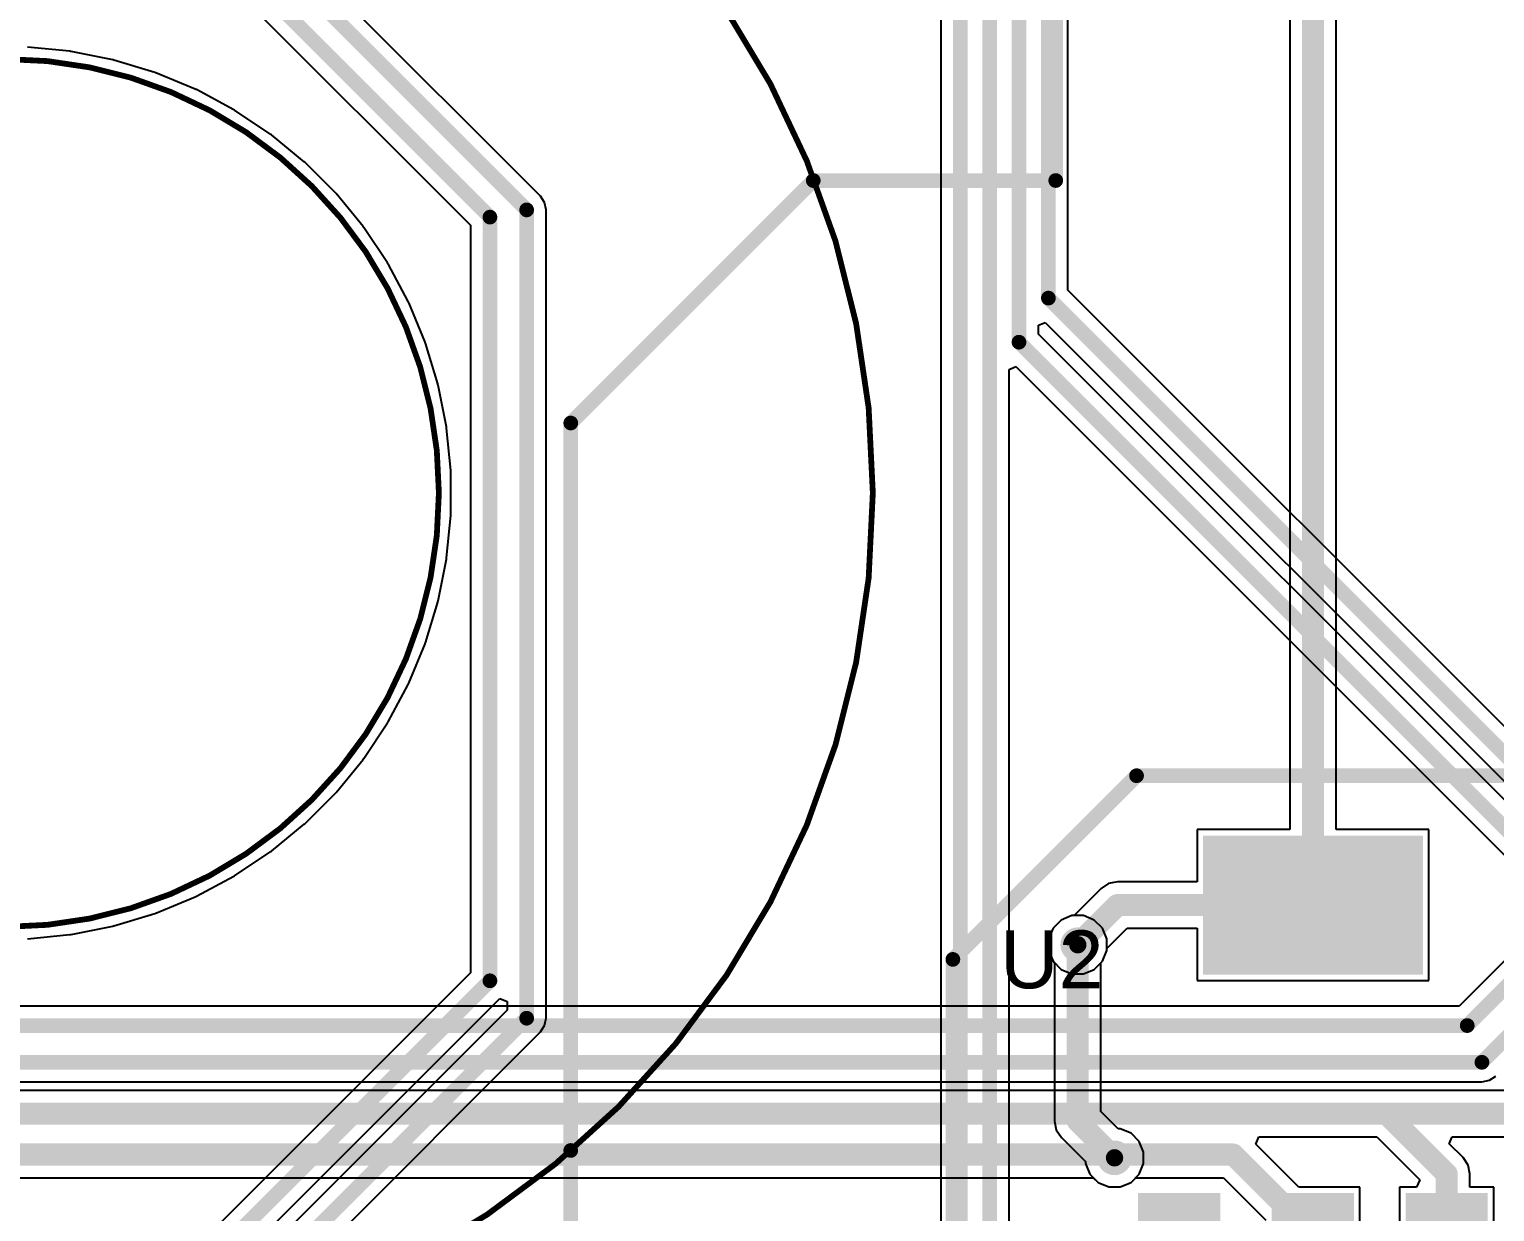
# Model space of a CAD drawing. Header units: millimetres. Extents: x -1.58 to 1.58, y -1.38 to 3.35.
# Drawn here: x 0.017 to 1.014, y 0.298 to 1.103 of the extents above; entities that cross this region are included whole.
import ezdxf

# ---------------------------------------------------------------- set-up
doc = ezdxf.new("R2010")
doc.units = ezdxf.units.MM
doc.header["$MEASUREMENT"] = 0
for name, color, linetype in [('BottomLayer', 5, 'Continuous'), ('Mechanical1', 6, 'Continuous'), ('Mechanical15', 56, 'Continuous'), ('MultiLayer', 9, 'Continuous'), ('TopLayer', 1, 'Continuous'), ('TopOverlay', 2, 'Continuous'), ('TopPaste', 8, 'Continuous'), ('TopSolder', 216, 'Continuous'), ('ViaHoleLayer', 16, 'Continuous')]:
    doc.layers.add(name, color=color, linetype=linetype)
doc.styles.add('Arial', font='arial.ttf', dxfattribs={"height": 0.2})

# ---------------------------------------------------------------- blocks, each defined once
blk = doc.blocks.new('SOT223___AMS1117_17')
at = {"layer": 'TopLayer'}
for points in [[(-0.07087, 0.17031), (0.07087, 0.17031), (0.07087, 0.0837), (-0.07087, 0.0837)], [(-0.115, -0.073), (-0.067, -0.073), (-0.067, -0.161), (-0.115, -0.161)], [(-0.024, -0.073), (0.024, -0.073), (0.024, -0.161), (-0.024, -0.161)], [(0.067, -0.073), (0.115, -0.073), (0.115, -0.161), (0.067, -0.161)]]:
    blk.add_hatch(color=1, dxfattribs=at).paths.add_polyline_path(points)
at = {"layer": 'TopPaste'}
for points in [[(-0.07087, 0.17031), (0.07087, 0.17031), (0.07087, 0.0837), (-0.07087, 0.0837)], [(-0.115, -0.073), (-0.067, -0.073), (-0.067, -0.161), (-0.115, -0.161)], [(-0.024, -0.073), (0.024, -0.073), (0.024, -0.161), (-0.024, -0.161)], [(0.067, -0.073), (0.115, -0.073), (0.115, -0.161), (0.067, -0.161)]]:
    blk.add_hatch(color=8, dxfattribs=at).paths.add_polyline_path(points)
at = {"layer": 'TopSolder'}
for points in [[(-0.07487, 0.17431), (0.07487, 0.17431), (0.07487, 0.0797), (-0.07487, 0.0797)], [(-0.119, -0.069), (-0.063, -0.069), (-0.063, -0.165), (-0.119, -0.165)], [(-0.028, -0.069), (0.028, -0.069), (0.028, -0.165), (-0.028, -0.165)], [(0.063, -0.069), (0.119, -0.069), (0.119, -0.165), (0.063, -0.165)]]:
    blk.add_hatch(color=216, dxfattribs=at).paths.add_polyline_path(points)

msp = doc.modelspace()

# ---------------------------------------------------------------- hatches: boundary and pattern name
at = {"layer": 'BottomLayer'}
h = msp.add_hatch(color=5, dxfattribs=at)
edge = h.paths.add_edge_path()
edge.add_arc((0.73, 0.48), 0.01181, 0, 360)
h = msp.add_hatch(color=5, dxfattribs=at)
edge = h.paths.add_edge_path()
edge.add_arc((0.755, 0.335), 0.01181, 0, 360)
at = {"layer": 'TopLayer'}
h = msp.add_hatch(color=1, dxfattribs=at)
edge = h.paths.add_edge_path()
edge.add_arc((0.73, 0.48), 0.01181, 0, 360)
h = msp.add_hatch(color=1, dxfattribs=at)
edge = h.paths.add_edge_path()
edge.add_arc((0.755, 0.335), 0.01181, 0, 360)
at = {"layer": 'ViaHoleLayer'}
h = msp.add_hatch(color=16, dxfattribs=at)
edge = h.paths.add_edge_path()
edge.add_arc((0.73, 0.48), 0.00591, 0, 360)
h = msp.add_hatch(color=16, dxfattribs=at)
edge = h.paths.add_edge_path()
edge.add_arc((0.755, 0.335), 0.00591, 0, 360)

# ---------------------------------------------------------------- linework, layer by layer
at = {"layer": 'BottomLayer'}
for p, q in [((0.72325, 0.92549), (0.72325, 2.0522)), ((0.63675, 1.8412), (0.63675, 0.16049)), ((0.36437, 0.98937), (0.11937, 1.23437)), ((0.12378, 1.16257), (0.31675, 0.9696)), ((0.04418, 1.08795), (0.01531, 1.09079)), ((0.04456, 1.08783), (0.04418, 1.08795)), ((0.04497, 1.08783), (0.04456, 1.08783)), ((0.07342, 1.08217), (0.04497, 1.08783)), ((0.0738, 1.08202), (0.07342, 1.08217)), ((0.0742, 1.08198), (0.0738, 1.08202)), ((0.10196, 1.07356), (0.0742, 1.08198)), ((0.10232, 1.07337), (0.10196, 1.07356)), ((0.10272, 1.07329), (0.10232, 1.07337)), ((0.12952, 1.06219), (0.10272, 1.07329)), ((0.12986, 1.06196), (0.12952, 1.06219)), ((0.13024, 1.06184), (0.12986, 1.06196)), ((0.15583, 1.04817), (0.13024, 1.06184)), ((0.15614, 1.04791), (0.15583, 1.04817)), ((0.15652, 1.04776), (0.15614, 1.04791)), ((0.18064, 1.03164), (0.15652, 1.04776)), ((0.18093, 1.03135), (0.18064, 1.03164)), ((0.18128, 1.03116), (0.18093, 1.03135)), ((0.20371, 1.01276), (0.18128, 1.03116)), ((0.20397, 1.01244), (0.20371, 1.01276)), ((0.2043, 1.01222), (0.20397, 1.01244)), ((0.22482, 0.9917), (0.2043, 1.01222)), ((0.22504, 0.99137), (0.22482, 0.9917)), ((0.22535, 0.99111), (0.22504, 0.99137)), ((0.24376, 0.96868), (0.22535, 0.99111)), ((0.36725, 0.98507), (0.36437, 0.98937)), ((0.36825, 0.98), (0.36725, 0.98507)), ((0.36825, 0.43), (0.36825, 0.98)), ((0.24395, 0.96833), (0.24376, 0.96868)), ((0.24424, 0.96804), (0.24395, 0.96833)), ((0.26035, 0.94392), (0.24424, 0.96804)), ((0.31675, 0.9696), (0.31675, 0.46095)), ((0.26051, 0.94354), (0.26035, 0.94392)), ((0.26077, 0.94323), (0.26051, 0.94354)), ((0.27444, 0.91765), (0.26077, 0.94323)), ((0.27456, 0.91726), (0.27444, 0.91765)), ((1.17049, 0.47825), (0.72325, 0.92549)), ((0.27478, 0.91692), (0.27456, 0.91726)), ((0.28589, 0.89012), (0.27478, 0.91692)), ((0.70325, 0.90147), (0.70787, 0.90338)), ((0.70325, 0.89549), (0.70325, 0.90147)), ((0.70787, 0.90338), (1.12751, 0.48374)), ((0.28597, 0.88972), (0.28589, 0.89012)), ((0.28616, 0.88936), (0.28597, 0.88972)), ((0.29458, 0.8616), (0.28616, 0.88936)), ((1.11893, 0.47981), (0.70325, 0.89549)), ((0.68325, 0.87147), (0.68787, 0.87338)), ((0.68325, 0.075), (0.68325, 0.87147)), ((0.68787, 0.87338), (1.10019, 0.46107)), ((0.29462, 0.8612), (0.29458, 0.8616)), ((0.29477, 0.86083), (0.29462, 0.8612)), ((0.30043, 0.83237), (0.29477, 0.86083)), ((0.30043, 0.83197), (0.30043, 0.83237)), ((0.30055, 0.83158), (0.30043, 0.83197)), ((0.30339, 0.80271), (0.30055, 0.83158)), ((0.30335, 0.8023), (0.30339, 0.80271)), ((0.30343, 0.80191), (0.30335, 0.8023)), ((0.30343, 0.7729), (0.30343, 0.80191)), ((0.30055, 0.74322), (0.30339, 0.7721)), ((0.30335, 0.7725), (0.30343, 0.7729)), ((0.30339, 0.7721), (0.30335, 0.7725)), ((0.29477, 0.71398), (0.30043, 0.74243)), ((0.30043, 0.74284), (0.30055, 0.74322)), ((0.30043, 0.74243), (0.30043, 0.74284)), ((0.28616, 0.68544), (0.29458, 0.7132)), ((0.29458, 0.7132), (0.29462, 0.7136)), ((0.29462, 0.7136), (0.29477, 0.71398)), ((0.27478, 0.65788), (0.28589, 0.68468)), ((0.28589, 0.68468), (0.28597, 0.68508)), ((0.28597, 0.68508), (0.28616, 0.68544)), ((0.26077, 0.63157), (0.27444, 0.65716)), ((0.27444, 0.65716), (0.27456, 0.65755)), ((0.27456, 0.65755), (0.27478, 0.65788)), ((0.24424, 0.60676), (0.26035, 0.63088)), ((0.26035, 0.63088), (0.26051, 0.63126)), ((0.26051, 0.63126), (0.26077, 0.63157)), ((0.22535, 0.58369), (0.24376, 0.60612)), ((0.24376, 0.60612), (0.24395, 0.60648)), ((0.24395, 0.60648), (0.24424, 0.60676)), ((0.2043, 0.56259), (0.22482, 0.5831)), ((0.22482, 0.5831), (0.22504, 0.58344)), ((0.22504, 0.58344), (0.22535, 0.58369)), ((0.18128, 0.54364), (0.20371, 0.56205)), ((0.20371, 0.56205), (0.20397, 0.56236)), ((0.20397, 0.56236), (0.2043, 0.56259)), ((0.15652, 0.52705), (0.18064, 0.54317)), ((0.18064, 0.54317), (0.18093, 0.54345)), ((0.18093, 0.54345), (0.18128, 0.54364)), ((0.13024, 0.51296), (0.15583, 0.52664)), ((0.15583, 0.52664), (0.15614, 0.52689)), ((0.15614, 0.52689), (0.15652, 0.52705)), ((0.10272, 0.50152), (0.12952, 0.51262)), ((0.12952, 0.51262), (0.12986, 0.51284)), ((0.12986, 0.51284), (0.13024, 0.51296)), ((0.0742, 0.49282), (0.10196, 0.50125)), ((0.10196, 0.50125), (0.10232, 0.50144)), ((0.10232, 0.50144), (0.10272, 0.50152)), ((0.72606, 0.49981), (0.71878, 0.49679)), ((0.73394, 0.49981), (0.72606, 0.49981)), ((0.74122, 0.49679), (0.73394, 0.49981)), ((0.04497, 0.48697), (0.07342, 0.49263)), ((0.07342, 0.49263), (0.0738, 0.49278)), ((0.0738, 0.49278), (0.0742, 0.49282)), ((0.71321, 0.49122), (0.71019, 0.48394)), ((0.71878, 0.49679), (0.71321, 0.49122)), ((0.74679, 0.49122), (0.74122, 0.49679)), ((0.74981, 0.48394), (0.74679, 0.49122)), ((0.01531, 0.48401), (0.04418, 0.48685)), ((0.04418, 0.48685), (0.04456, 0.48697)), ((0.04456, 0.48697), (0.04497, 0.48697)), ((0.71019, 0.48394), (0.71019, 0.47606)), ((0.74981, 0.47606), (0.74981, 0.48394)), ((0.71019, 0.47606), (0.71321, 0.46878)), ((0.71321, 0.46878), (0.7142, 0.46779)), ((0.7458, 0.46779), (0.74679, 0.46878)), ((0.74679, 0.46878), (0.74981, 0.47606)), ((0.31675, 0.46095), (0.09905, 0.24325)), ((0.7142, 0.46779), (0.7142, 0.36)), ((0.7458, 0.36655), (0.7458, 0.46779)), ((0.11392, 0.22063), (0.33675, 0.44346)), ((0.33675, 0.44346), (0.34175, 0.44139)), ((0.34175, 0.44139), (0.34175, 0.43549)), ((0.34175, 0.43549), (0.10951, 0.20325)), ((0.36725, 0.42493), (0.36825, 0.43)), ((0.12437, 0.18063), (0.36437, 0.42063)), ((0.36437, 0.42063), (0.36725, 0.42493)), ((0.7142, 0.36), (0.7154, 0.35395)), ((0.75754, 0.35481), (0.7458, 0.36655)), ((0.7154, 0.35395), (0.71883, 0.34883)), ((0.75894, 0.35481), (0.75754, 0.35481)), ((0.76622, 0.35179), (0.75894, 0.35481)), ((0.77179, 0.34622), (0.76622, 0.35179)), ((0.71883, 0.34883), (0.73519, 0.33246)), ((0.77481, 0.33894), (0.77179, 0.34622)), ((0.73519, 0.33246), (0.73519, 0.33106)), ((0.73519, 0.33106), (0.73821, 0.32378)), ((0.77179, 0.32378), (0.77481, 0.33106)), ((0.77481, 0.33106), (0.77481, 0.33894)), ((0.73821, 0.32378), (0.74378, 0.31821)), ((0.76622, 0.31821), (0.77179, 0.32378)), ((0.74378, 0.31821), (0.75106, 0.31519)), ((0.75106, 0.31519), (0.75894, 0.31519)), ((0.75894, 0.31519), (0.76622, 0.31821))]:
    msp.add_line(p, q, dxfattribs=at)
for points, const_width in [([(0.71, 0.92), (0.71, 2.245)], 0.01), ([(0.69, 0.89), (0.69, 2.22)], 0.01), ([(0.67, 0.075), (0.67, 2.15036)], 0.01), ([(0.65, 0.155), (0.65, 2.135)], 0.01), ([(0.11, 1.225), (0.355, 0.98)], 0.01), ([(0.10209, 1.203), (0.33, 0.97509)], 0.01), ([(0.33, 0.45546), (0.33, 0.97509)], 0.01), ([(0.355, 0.43), (0.355, 0.98)], 0.01), ([(0.71, 0.92), (1.165, 0.465)], 0.01), ([(0.69, 0.89), (1.12, 0.46)], 0.01), ([(0.73, 0.36), (0.73, 0.48)], 0.015), ([(0.10454, 0.23), (0.33, 0.45546)], 0.01), ([(0.115, 0.19), (0.355, 0.43)], 0.01), ([(0.73, 0.36), (0.755, 0.335)], 0.015)]:
    msp.add_lwpolyline(points, dxfattribs=dict(at, const_width=const_width))
for points, const_width in [([(0.3275, 0.97509, 1), (0.3325, 0.97509, 1)], 0.005), ([(0.3275, 0.97509, 1), (0.3325, 0.97509, 1)], 0.005), ([(0.3525, 0.98, 1), (0.3575, 0.98, 1)], 0.005), ([(0.3525, 0.98, 1), (0.3575, 0.98, 1)], 0.005), ([(0.7075, 0.92, 1), (0.7125, 0.92, 1)], 0.005), ([(0.7075, 0.92, 1), (0.7125, 0.92, 1)], 0.005), ([(0.6875, 0.89, 1), (0.6925, 0.89, 1)], 0.005), ([(0.6875, 0.89, 1), (0.6925, 0.89, 1)], 0.005), ([(0.72625, 0.48, 1), (0.73375, 0.48, 1)], 0.0075), ([(0.3275, 0.45546, 1), (0.3325, 0.45546, 1)], 0.005), ([(0.3275, 0.45546, 1), (0.3325, 0.45546, 1)], 0.005), ([(0.3525, 0.43, 1), (0.3575, 0.43, 1)], 0.005), ([(0.3525, 0.43, 1), (0.3575, 0.43, 1)], 0.005), ([(0.72625, 0.36, 1), (0.73375, 0.36, 1)], 0.0075), ([(0.72625, 0.36, 1), (0.73375, 0.36, 1)], 0.0075), ([(0.75125, 0.335, 1), (0.75875, 0.335, 1)], 0.0075)]:
    msp.add_lwpolyline(points, format="xyb", close=True, dxfattribs=dict(at, const_width=const_width))
at = {"layer": 'Mechanical1'}
for points, const_width in [([(0.29528, 0.7874, 1), (-0.29528, 0.7874, 1)], 0.00394), ([(0.29429, 0.7874, 1), (0.29626, 0.7874, 1)], 0.00197)]:
    msp.add_lwpolyline(points, format="xyb", close=True, dxfattribs=dict(at, const_width=const_width))
at = {"layer": 'Mechanical15', "const_width": 0.01}
for points in [[(0.715, 1), (0.715, 2.14)], [(0.385, 0.835), (0.55, 1)], [(0.55, 1), (0.715, 1)], [(0.385, 0.34), (0.385, 0.835)], [(0.645, 0.47), (0.77, 0.595)], [(0.77, 0.595), (1.565, 0.595)], [(0.645, 0.245), (0.645, 0.47)], [(0.385, 0.255), (0.385, 0.34)]]:
    msp.add_lwpolyline(points, dxfattribs=at)
at = {"layer": 'Mechanical15', "const_width": 0.005}
for points in [[(0.5475, 1, 1), (0.5525, 1, 1)], [(0.5475, 1, 1), (0.5525, 1, 1)], [(0.7125, 1, 1), (0.7175, 1, 1)], [(0.7125, 1, 1), (0.7175, 1, 1)], [(0.3825, 0.835, 1), (0.3875, 0.835, 1)], [(0.3825, 0.835, 1), (0.3875, 0.835, 1)], [(0.7675, 0.595, 1), (0.7725, 0.595, 1)], [(0.7675, 0.595, 1), (0.7725, 0.595, 1)], [(0.6425, 0.47, 1), (0.6475, 0.47, 1)], [(0.6425, 0.47, 1), (0.6475, 0.47, 1)], [(0.3825, 0.34, 1), (0.3875, 0.34, 1)], [(0.3825, 0.34, 1), (0.3875, 0.34, 1)]]:
    msp.add_lwpolyline(points, format="xyb", close=True, dxfattribs=at)
at = {"layer": 'MultiLayer'}
for p, q in [((0.01451, 1.08268), (0.04338, 1.07983)), ((0.04338, 1.07983), (0.07183, 1.07417)), ((0.07183, 1.07417), (0.0996, 1.06575)), ((0.0996, 1.06575), (0.1264, 1.05465)), ((0.1264, 1.05465), (0.15199, 1.04097)), ((0.15199, 1.04097), (0.17611, 1.02486)), ((0.17611, 1.02486), (0.19853, 1.00645)), ((0.19853, 1.00645), (0.21905, 0.98594)), ((0.21905, 0.98594), (0.23745, 0.96351)), ((0.23745, 0.96351), (0.25357, 0.93939)), ((0.25357, 0.93939), (0.26725, 0.9138)), ((0.26725, 0.9138), (0.27835, 0.887)), ((0.27835, 0.887), (0.28677, 0.85923)), ((0.28677, 0.85923), (0.29243, 0.83078)), ((0.29243, 0.83078), (0.29528, 0.80191)), ((0.29528, 0.80191), (0.29528, 0.7874)), ((0.29528, 0.7874), (0.29528, 0.7729)), ((0.29528, 0.7729), (0.29243, 0.74402)), ((0.29243, 0.74402), (0.28677, 0.71557)), ((0.28677, 0.71557), (0.27835, 0.68781)), ((0.27835, 0.68781), (0.26725, 0.661)), ((0.26725, 0.661), (0.25357, 0.63542)), ((0.25357, 0.63542), (0.23745, 0.61129)), ((0.23745, 0.61129), (0.21905, 0.58887)), ((0.21905, 0.58887), (0.19853, 0.56835)), ((0.19853, 0.56835), (0.17611, 0.54995)), ((0.17611, 0.54995), (0.15199, 0.53383)), ((0.15199, 0.53383), (0.1264, 0.52015)), ((0.1264, 0.52015), (0.0996, 0.50905)), ((0.0996, 0.50905), (0.07183, 0.50063)), ((0.07183, 0.50063), (0.04338, 0.49497)), ((0.04338, 0.49497), (0.01451, 0.49213))]:
    msp.add_line(p, q, dxfattribs=at)
at = {"layer": 'TopLayer'}
for p, q in [((0.9058, 0.55832), (0.9058, 1.24)), ((0.8742, 1.19531), (0.8742, 0.55832)), ((0.04418, 1.08795), (0.01531, 1.09079)), ((0.04456, 1.08783), (0.04418, 1.08795)), ((0.04497, 1.08783), (0.04456, 1.08783)), ((0.07342, 1.08217), (0.04497, 1.08783)), ((0.0738, 1.08202), (0.07342, 1.08217)), ((0.0742, 1.08198), (0.0738, 1.08202)), ((0.10196, 1.07356), (0.0742, 1.08198)), ((0.10232, 1.07337), (0.10196, 1.07356)), ((0.10272, 1.07329), (0.10232, 1.07337)), ((0.12952, 1.06219), (0.10272, 1.07329)), ((0.12986, 1.06196), (0.12952, 1.06219)), ((0.13024, 1.06184), (0.12986, 1.06196)), ((0.15583, 1.04817), (0.13024, 1.06184)), ((0.15614, 1.04791), (0.15583, 1.04817)), ((0.15652, 1.04776), (0.15614, 1.04791)), ((0.18064, 1.03164), (0.15652, 1.04776)), ((0.18093, 1.03135), (0.18064, 1.03164)), ((0.18128, 1.03116), (0.18093, 1.03135)), ((0.20371, 1.01276), (0.18128, 1.03116)), ((0.20397, 1.01244), (0.20371, 1.01276)), ((0.2043, 1.01222), (0.20397, 1.01244)), ((0.22482, 0.9917), (0.2043, 1.01222)), ((0.22504, 0.99137), (0.22482, 0.9917)), ((0.22535, 0.99111), (0.22504, 0.99137)), ((0.24376, 0.96868), (0.22535, 0.99111)), ((0.24395, 0.96833), (0.24376, 0.96868)), ((0.24424, 0.96804), (0.24395, 0.96833)), ((0.26035, 0.94392), (0.24424, 0.96804)), ((0.26051, 0.94354), (0.26035, 0.94392)), ((0.26077, 0.94323), (0.26051, 0.94354)), ((0.27444, 0.91765), (0.26077, 0.94323)), ((0.27456, 0.91726), (0.27444, 0.91765)), ((0.27478, 0.91692), (0.27456, 0.91726)), ((0.28589, 0.89012), (0.27478, 0.91692)), ((0.28597, 0.88972), (0.28589, 0.89012)), ((0.28616, 0.88936), (0.28597, 0.88972)), ((0.29458, 0.8616), (0.28616, 0.88936)), ((0.29462, 0.8612), (0.29458, 0.8616)), ((0.29477, 0.86083), (0.29462, 0.8612)), ((0.30043, 0.83237), (0.29477, 0.86083)), ((0.30043, 0.83197), (0.30043, 0.83237)), ((0.30055, 0.83158), (0.30043, 0.83197)), ((0.30339, 0.80271), (0.30055, 0.83158)), ((0.30335, 0.8023), (0.30339, 0.80271)), ((0.30343, 0.80191), (0.30335, 0.8023)), ((0.30343, 0.7729), (0.30343, 0.80191)), ((0.30055, 0.74322), (0.30339, 0.7721)), ((0.30335, 0.7725), (0.30343, 0.7729)), ((0.30339, 0.7721), (0.30335, 0.7725)), ((0.29477, 0.71398), (0.30043, 0.74243)), ((0.30043, 0.74284), (0.30055, 0.74322)), ((0.30043, 0.74243), (0.30043, 0.74284)), ((0.28616, 0.68544), (0.29458, 0.7132)), ((0.29458, 0.7132), (0.29462, 0.7136)), ((0.29462, 0.7136), (0.29477, 0.71398)), ((0.27478, 0.65788), (0.28589, 0.68468)), ((0.28589, 0.68468), (0.28597, 0.68508)), ((0.28597, 0.68508), (0.28616, 0.68544)), ((0.26077, 0.63157), (0.27444, 0.65716)), ((0.27444, 0.65716), (0.27456, 0.65755)), ((0.27456, 0.65755), (0.27478, 0.65788)), ((0.24424, 0.60676), (0.26035, 0.63088)), ((0.26035, 0.63088), (0.26051, 0.63126)), ((0.26051, 0.63126), (0.26077, 0.63157)), ((0.22535, 0.58369), (0.24376, 0.60612)), ((0.24376, 0.60612), (0.24395, 0.60648)), ((0.24395, 0.60648), (0.24424, 0.60676)), ((0.2043, 0.56259), (0.22482, 0.5831)), ((0.22482, 0.5831), (0.22504, 0.58344)), ((0.22504, 0.58344), (0.22535, 0.58369)), ((0.18128, 0.54364), (0.20371, 0.56205)), ((0.20371, 0.56205), (0.20397, 0.56236)), ((0.20397, 0.56236), (0.2043, 0.56259)), ((0.8742, 0.55832), (0.81113, 0.55832)), ((0.81113, 0.55832), (0.81113, 0.52281)), ((0.96887, 0.55832), (0.9058, 0.55832)), ((0.96887, 0.4557), (0.96887, 0.55832)), ((0.15652, 0.52705), (0.18064, 0.54317)), ((0.18064, 0.54317), (0.18093, 0.54345)), ((0.18093, 0.54345), (0.18128, 0.54364)), ((0.13024, 0.51296), (0.15583, 0.52664)), ((0.15583, 0.52664), (0.15614, 0.52689)), ((0.15614, 0.52689), (0.15652, 0.52705)), ((0.75096, 0.52161), (0.74583, 0.51818)), ((0.75701, 0.52281), (0.75096, 0.52161)), ((0.81113, 0.52281), (0.75701, 0.52281)), ((1.07563, 0.52437), (0.98951, 0.43825)), ((0.10272, 0.50152), (0.12952, 0.51262)), ((0.12952, 0.51262), (0.12986, 0.51284)), ((0.12986, 0.51284), (0.13024, 0.51296)), ((0.74583, 0.51818), (0.72746, 0.49981)), ((0.0742, 0.49282), (0.10196, 0.50125)), ((0.10196, 0.50125), (0.10232, 0.50144)), ((0.10232, 0.50144), (0.10272, 0.50152)), ((0.72606, 0.49981), (0.71878, 0.49679)), ((0.72746, 0.49981), (0.72606, 0.49981)), ((0.04497, 0.48697), (0.07342, 0.49263)), ((0.07342, 0.49263), (0.0738, 0.49278)), ((0.0738, 0.49278), (0.0742, 0.49282)), ((0.71321, 0.49122), (0.71019, 0.48394)), ((0.71878, 0.49679), (0.71321, 0.49122)), ((0.74981, 0.47746), (0.76355, 0.4912)), ((0.76355, 0.4912), (0.81113, 0.4912)), ((0.81113, 0.4912), (0.81113, 0.4557)), ((0.01531, 0.48401), (0.04418, 0.48685)), ((0.04418, 0.48685), (0.04456, 0.48697)), ((0.04456, 0.48697), (0.04497, 0.48697)), ((0.71019, 0.48394), (0.71019, 0.47606)), ((0.71019, 0.47606), (0.71321, 0.46878)), ((0.71321, 0.46878), (0.71878, 0.46321)), ((0.74122, 0.46321), (0.74679, 0.46878)), ((0.74679, 0.46878), (0.74981, 0.47606)), ((0.74981, 0.47606), (0.74981, 0.47746)), ((0.71878, 0.46321), (0.72606, 0.46019)), ((0.72606, 0.46019), (0.73394, 0.46019)), ((0.73394, 0.46019), (0.74122, 0.46321)), ((0.81113, 0.4557), (0.96887, 0.4557)), ((0.98951, 0.43825), (-0.19451, 0.43825)), ((1.01007, 0.38775), (1.01437, 0.39063)), ((1.0548, 0.3808), (-0.29779, 0.3808)), ((-0.215, 0.38675), (1.005, 0.38675)), ((1.005, 0.38675), (1.01007, 0.38775)), ((0.85115, 0.3442), (0.85322, 0.3492)), ((0.85322, 0.3492), (0.93345, 0.3492)), ((0.93345, 0.3492), (0.96265, 0.32)), ((0.98277, 0.34458), (0.98469, 0.3492)), ((0.98469, 0.3492), (1.0548, 0.3492)), ((0.88035, 0.315), (0.85115, 0.3442)), ((0.99217, 0.33517), (0.98277, 0.34458)), ((0.9956, 0.33005), (0.99217, 0.33517)), ((0.9968, 0.324), (0.9956, 0.33005)), ((-0.43225, 0.32145), (0.74054, 0.32145)), ((0.74054, 0.32145), (0.74378, 0.31821)), ((0.76622, 0.31821), (0.76946, 0.32145)), ((0.76946, 0.32145), (0.8292, 0.32145)), ((0.8292, 0.32145), (0.858, 0.29265)), ((0.96265, 0.32), (0.96058, 0.315)), ((0.9968, 0.315), (0.9968, 0.324)), ((0.74378, 0.31821), (0.75106, 0.31519)), ((0.75106, 0.31519), (0.75894, 0.31519)), ((0.75894, 0.31519), (0.76622, 0.31821)), ((0.922, 0.315), (0.88035, 0.315)), ((0.922, 0.211), (0.922, 0.315)), ((0.96058, 0.315), (0.949, 0.315)), ((0.949, 0.315), (0.949, 0.211)), ((1.013, 0.315), (0.9968, 0.315)), ((1.013, 0.211), (1.013, 0.315))]:
    msp.add_line(p, q, dxfattribs=at)
for points, const_width in [([(0.89, 0.50701), (0.89, 1.24)], 0.015), ([(0.995, 0.425), (1.085, 0.515)], 0.01), ([(0.73, 0.48), (0.75701, 0.50701)], 0.015), ([(0.75701, 0.50701), (0.89, 0.50701)], 0.015), ([(1.005, 0.4), (1.1, 0.495)], 0.01), ([(-0.2, 0.425), (0.995, 0.425)], 0.01), ([(-0.215, 0.4), (1.005, 0.4)], 0.01), ([(-0.31, 0.365), (0.94, 0.365)], 0.015), ([(0.94, 0.365), (1.07311, 0.365)], 0.015), ([(0.94, 0.365), (0.981, 0.324)], 0.015), ([(-0.43225, 0.33725), (0.83575, 0.33725)], 0.015), ([(0.83575, 0.33725), (0.89, 0.283)], 0.015), ([(0.981, 0.263), (0.981, 0.324)], 0.015)]:
    msp.add_lwpolyline(points, dxfattribs=dict(at, const_width=const_width))
for points, const_width in [([(0.75326, 0.50701, 1), (0.76076, 0.50701, 1)], 0.0075), ([(0.75326, 0.50701, 1), (0.76076, 0.50701, 1)], 0.0075), ([(0.88625, 0.50701, 1), (0.89375, 0.50701, 1)], 0.0075), ([(0.88625, 0.50701, 1), (0.89375, 0.50701, 1)], 0.0075), ([(0.72625, 0.48, 1), (0.73375, 0.48, 1)], 0.0075), ([(0.9925, 0.425, 1), (0.9975, 0.425, 1)], 0.005), ([(0.9925, 0.425, 1), (0.9975, 0.425, 1)], 0.005), ([(1.0025, 0.4, 1), (1.0075, 0.4, 1)], 0.005), ([(1.0025, 0.4, 1), (1.0075, 0.4, 1)], 0.005), ([(0.93625, 0.365, 1), (0.94375, 0.365, 1)], 0.0075), ([(0.93625, 0.365, 1), (0.94375, 0.365, 1)], 0.0075), ([(0.93625, 0.365, 1), (0.94375, 0.365, 1)], 0.0075), ([(0.832, 0.33725, 1), (0.8395, 0.33725, 1)], 0.0075), ([(0.832, 0.33725, 1), (0.8395, 0.33725, 1)], 0.0075), ([(0.97725, 0.324, 1), (0.98475, 0.324, 1)], 0.0075), ([(0.97725, 0.324, 1), (0.98475, 0.324, 1)], 0.0075)]:
    msp.add_lwpolyline(points, format="xyb", close=True, dxfattribs=dict(at, const_width=const_width))
at = {"layer": 'TopOverlay'}
for points, const_width in [([(0.59055, 0.7874, 1), (-0.59055, 0.7874, 1)], 0.00394), ([(0.58957, 0.7874, 1), (0.59154, 0.7874, 1)], 0.00197)]:
    msp.add_lwpolyline(points, format="xyb", close=True, dxfattribs=dict(at, const_width=const_width))

# ---------------------------------------------------------------- block references
msp.add_blockref('SOT223___AMS1117_17', (0.89, 0.38))

# ---------------------------------------------------------------- texts
at = {"layer": 'TopOverlay', "style": 'Arial'}
msp.add_text('U2', height=0.03937, dxfattribs=at).set_placement((0.6772, 0.45032))

doc.saveas('drawing.dxf')
